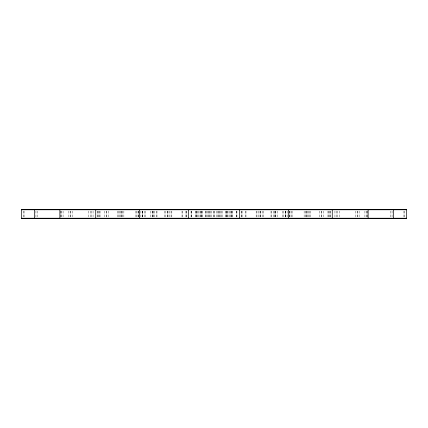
<?xml version="1.0" encoding="UTF-8"?>
<svg xmlns="http://www.w3.org/2000/svg" width="428" height="428" viewBox="0 0 428 428"><rect width="100%" height="100%" fill="white"/><g stroke="black" fill="none" stroke-linecap="round" stroke-linejoin="round"><path stroke-width="0.32" stroke-dasharray="2.14 1.6" d="M404.487 211.079L404.487 216.921M403.936 211.079L403.936 216.921M392.059 211.079L392.059 216.921M390.443 211.079L390.443 216.921M367.492 211.079L367.492 216.921M367.026 211.079L367.026 216.921M366.475 211.079L366.475 216.921M364.924 211.079L364.924 216.921M359.113 211.079L359.113 216.921M357.498 211.079L357.498 216.921M357.145 211.079L357.145 216.921M355.529 211.079L355.529 216.921M339.206 211.079L339.206 216.921M337.515 211.079L337.515 216.921M336.633 211.079L336.633 216.921M334.942 211.079L334.942 216.921M330.614 211.079L330.614 216.921M330.063 211.079L330.063 216.921M329.116 211.079L329.116 216.921M328.506 211.079L328.506 216.921M327.955 211.079L327.955 216.921M323.22 211.079L323.22 216.921M321.605 211.079L321.605 216.921M321.251 211.079L321.251 216.921M319.636 211.079L319.636 216.921M310.76 211.079L310.76 216.921M309.465 211.079L309.465 216.921M308.379 211.079L308.379 216.921M307.411 211.079L307.411 216.921M306.689 211.079L306.689 216.921M306.116 211.079L306.116 216.921M305.811 211.079L305.811 216.921M304.121 211.079L304.121 216.921M292.094 211.079L292.094 216.921M291.543 211.079L291.543 216.921M289.986 211.079L289.986 216.921M289.435 211.079L289.435 216.921M289.371 211.079L289.371 216.921M287.108 211.079L287.108 216.921M285.813 211.079L285.813 216.921M285.711 211.079L285.711 216.921M285.471 211.079L285.471 216.921M285.358 211.079L285.358 216.921M283.743 211.079L283.743 216.921M282.464 211.079L282.464 216.921M277.558 211.079L277.558 216.921M275.867 211.079L275.867 216.921M275.723 211.079L275.723 216.921M274.985 211.079L274.985 216.921M274.91 211.079L274.91 216.921M273.294 211.079L273.294 216.921M271.823 211.079L271.823 216.921M271.01 211.079L271.01 216.921M263.455 211.079L263.455 216.921M262.161 211.079L262.161 216.921M260.855 211.079L260.855 216.921M260.106 211.079L260.106 216.921M260.042 211.079L260.042 216.921M258.812 211.079L258.812 216.921M256.955 211.079L256.955 216.921M256.142 211.079L256.142 216.921M245.988 211.079L245.988 216.921M245.174 211.079L245.174 216.921M242.088 211.079L242.088 216.921M241.269 211.079L241.274 216.921M241.135 211.079L241.135 216.921M236.946 211.079L236.946 216.921M236.481 211.079L236.481 216.921M236.203 211.079L236.203 216.921M232.292 211.079L232.292 216.921M232.019 211.079L232.019 216.921M231.409 211.079L231.409 216.921M231.131 211.079L231.131 216.921M230.178 211.079L230.178 216.921M229.627 211.079L229.627 216.921M228.012 211.079L228.012 216.921M227.225 211.079L227.225 216.921M226.947 211.079L226.947 216.921M226.337 211.079L226.337 216.921M226.059 211.079L226.059 216.921M225.438 211.079L225.438 216.921M222.089 211.079L222.089 216.921M221.875 211.079L221.875 216.921M220.233 211.079L220.233 216.921M219.805 211.079L219.805 216.921M218.986 211.079L218.986 216.921M218.189 211.079L218.189 216.921M217.825 211.079L217.825 216.921M216.407 211.079L216.407 216.921M214.819 211.079L214.819 216.921M214 211.079L214 216.921M213.181 211.079L213.181 216.921M211.593 211.079L211.593 216.921M210.175 211.079L210.175 216.921M209.811 211.079L209.811 216.921M209.014 211.079L209.014 216.921M208.195 211.079L208.195 216.921M207.767 211.079L207.767 216.921M206.125 211.079L206.125 216.921M205.911 211.079L205.911 216.921M205.847 211.079L205.847 216.921M202.562 211.079L202.562 216.921M201.941 211.079L201.941 216.921M201.663 211.079L201.663 216.921M201.053 211.079L201.053 216.921M200.775 211.079L200.775 216.921M199.988 211.079L199.988 216.921M198.373 211.079L198.373 216.921M197.822 211.079L197.822 216.921M196.869 211.079L196.869 216.921M196.591 211.079L196.591 216.921M195.981 211.079L195.981 216.921M195.708 211.079L195.708 216.921M191.798 211.079L191.798 216.921M191.519 211.079L191.519 216.921M191.054 211.079L191.054 216.921M186.865 211.079L186.865 216.921M186.726 211.079L186.726 216.921M185.913 211.079L185.913 216.921M182.826 211.079L182.826 216.921M182.012 211.079L182.012 216.921M171.858 211.079L171.858 216.921M171.045 211.079L171.045 216.921M169.188 211.079L169.188 216.921M167.958 211.079L167.958 216.921M167.894 211.079L167.894 216.921M167.145 211.079L167.145 216.921M165.839 211.079L165.839 216.921M164.545 211.079L164.545 216.921M156.99 211.079L156.99 216.921M156.177 211.079L156.177 216.921M154.706 211.079L154.706 216.921M153.09 211.079L153.09 216.921M153.015 211.079L153.015 216.921M152.277 211.079L152.277 216.921M152.133 211.079L152.133 216.921M150.442 211.079L150.442 216.921M145.536 211.079L145.536 216.921M144.241 211.079L144.241 216.921M142.642 211.079L142.642 216.921M142.529 211.079L142.529 216.921M142.289 211.079L142.289 216.921M142.187 211.079L142.187 216.921M140.892 211.079L140.892 216.921M138.629 211.079L138.629 216.921M138.565 211.079L138.565 216.921M138.014 211.079L138.014 216.921M136.457 211.079L136.457 216.921M135.906 211.079L135.906 216.921M123.879 211.079L123.879 216.921M122.189 211.079L122.189 216.921M121.884 211.079L121.884 216.921M121.311 211.079L121.311 216.921M120.589 211.079L120.589 216.921M119.621 211.079L119.621 216.921M118.535 211.079L118.535 216.921M117.24 211.079L117.24 216.921M108.364 211.079L108.364 216.921M106.749 211.079L106.749 216.921M106.395 211.079L106.395 216.921M104.78 211.079L104.78 216.921M100.045 211.079L100.045 216.921M99.494 211.079L99.494 216.921M98.884 211.079L98.884 216.921M97.937 211.079L97.937 216.921M97.386 211.079L97.386 216.921M93.058 211.079L93.058 216.921M91.367 211.079L91.367 216.921M90.485 211.079L90.485 216.921M88.794 211.079L88.794 216.921M72.471 211.079L72.471 216.921M70.855 211.079L70.855 216.921M70.502 211.079L70.502 216.921M68.887 211.079L68.887 216.921M63.077 211.079L63.077 216.921M61.525 211.079L61.525 216.921M60.974 211.079L60.974 216.921M60.508 211.079L60.508 216.921M37.557 211.079L37.557 216.921M35.941 211.079L35.941 216.921M24.064 211.079L24.064 216.921M23.513 211.079L23.513 216.921"/><path stroke-width="0.64" d="M21.4 209.779L406.6 209.779M21.4 218.221L406.6 218.221M393.476 209.399L393.476 218.601M368.117 209.399L368.117 218.601M332.262 209.399L332.262 218.601M288.338 209.399L288.338 218.601M239.354 209.399L239.354 218.601M188.646 209.399L188.646 218.601M139.662 209.399L139.662 218.601M95.738 209.399L95.738 218.601M59.883 209.399L59.883 218.601M34.524 209.399L34.524 218.601M406.6 209.399L21.4 209.399L21.4 218.601L406.6 218.601L406.6 209.399"/></g></svg>
